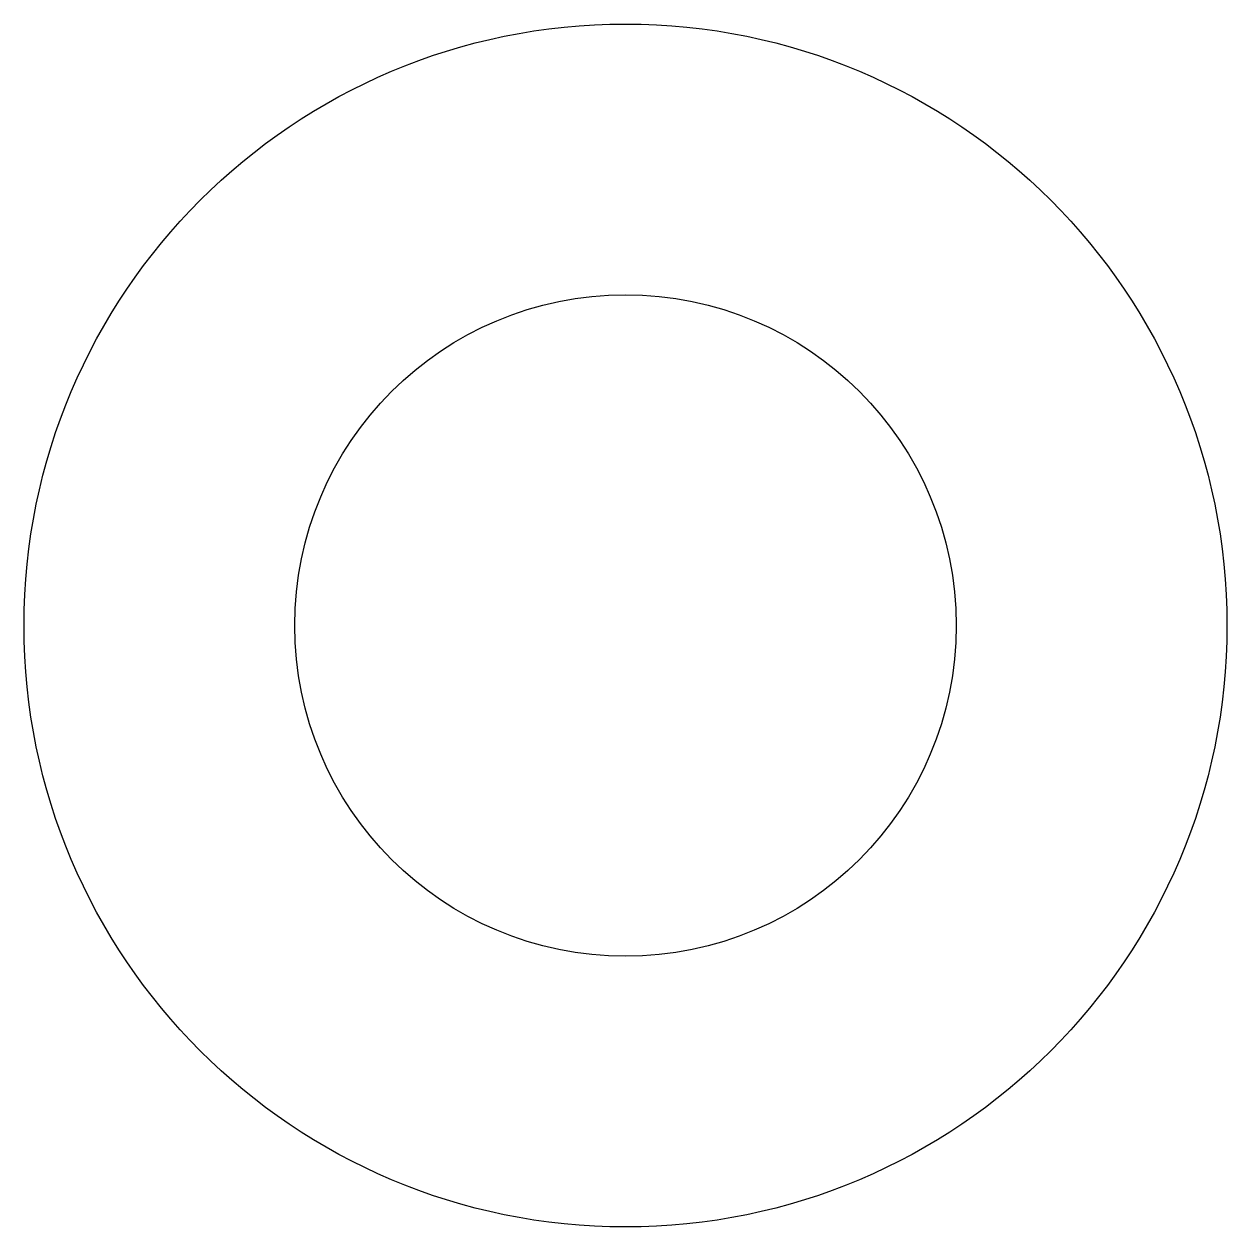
# Model space of a CAD drawing. Header units: millimetres. Extents: x 84 to 96, y 94 to 106.
import ezdxf

# ---------------------------------------------------------------- set-up
doc = ezdxf.new("R2010")
doc.units = ezdxf.units.MM
doc.layers.add('Projection', color=7, linetype='CONTINUOUS')

msp = doc.modelspace()

# ---------------------------------------------------------------- linework, layer by layer
at = {"layer": 'Projection'}
for radius in [6, 3.3]:
    msp.add_circle((90, 100), radius, dxfattribs=at)

doc.saveas('drawing.dxf')
